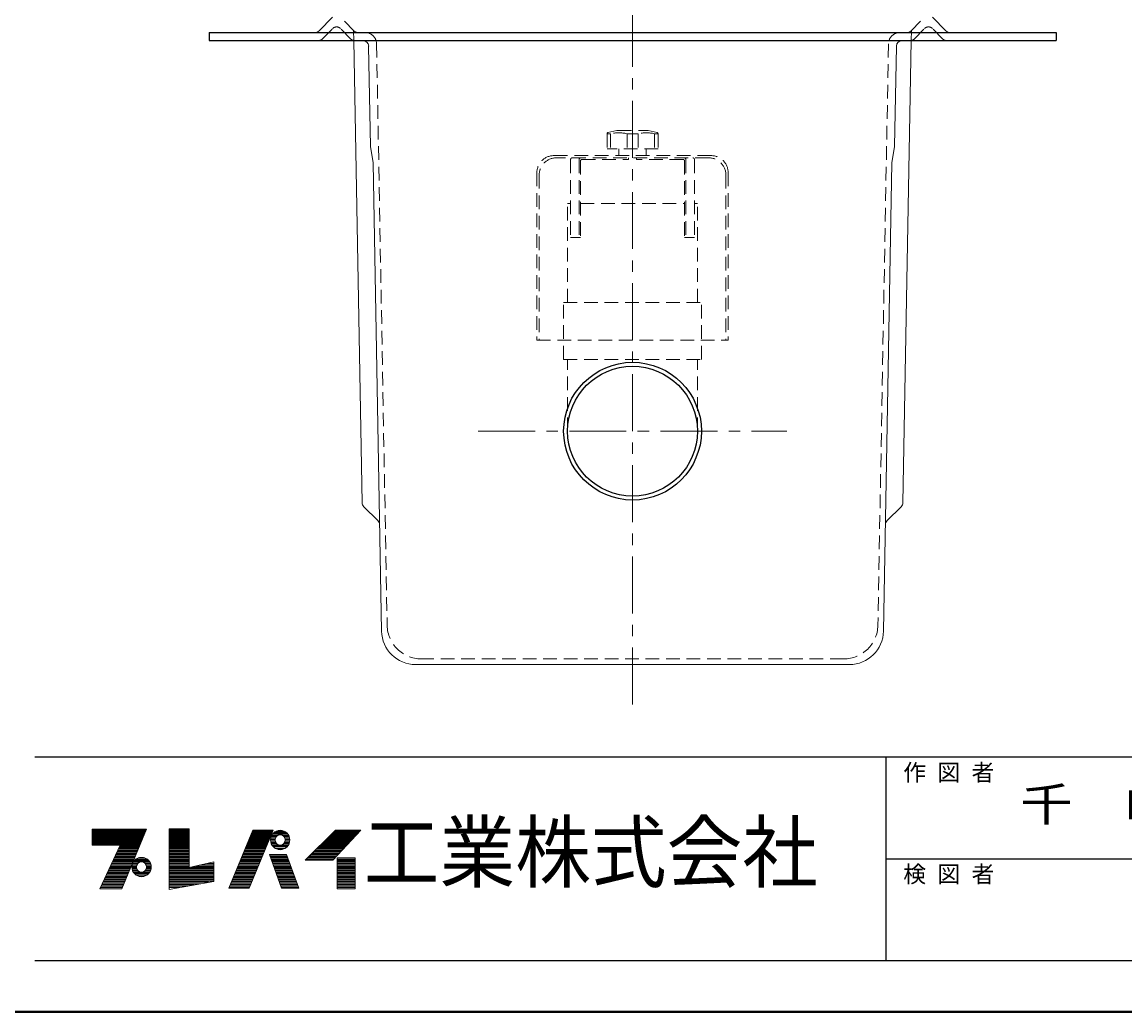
# Model space of a CAD drawing. Units: millimetres at full size, sheet at 1:10; details may follow other scales. Extents: x -2094 to 1956, y -1414 to 1396.
# Drawn here: x -80 to 889, y -1414 to -544 of the extents above; entities that cross this region are included whole.
import ezdxf
from ezdxf.enums import TextEntityAlignment as Align

# ---------------------------------------------------------------- set-up
doc = ezdxf.new("R2010")
doc.units = ezdxf.units.MM
doc.header["$LTSCALE"] = 10
doc.linetypes.add('CHAIN1', pattern=[8, 5, -1, 1, -1])
doc.linetypes.add('DASHED1', pattern=[1.8, 1.2, -0.6])
doc.layers.add('0-0_ﾚｲﾔ1', color=4, linetype='Continuous', lineweight=9)
doc.styles.add('ＭＳ ゴシック', font='')
doc.styles.get('ＭＳ ゴシック').set_extended_font_data('MS Gothic')

msp = doc.modelspace()

# ---------------------------------------------------------------- linework, layer by layer
at = {"layer": '0-0_ﾚｲﾔ1', "linetype": 'CHAIN1'}
for p, q in [((456.31, -1143.67), (456.31, -313.67)), ((320.81, -903.67), (591.81, -903.67))]:
    msp.add_line(p, q, dxfattribs=at)
at = {"layer": '0-0_ﾚｲﾔ1', "color": 7, "lineweight": 18}
for p, q in [((180.99, -552.16), (192.74, -540.17)), ((731.63, -552.16), (719.88, -540.17)), ((688.09, -565.57), (686.49, -653.67)), ((686.49, -653.67), (684.23, -668.09)), ((684.23, -668.09), (676.75, -1079.21)), ((646.76, -1108.67), (265.86, -1108.67)), ((-18.26, -1253.86), (29.15, -1253.86)), ((-18.26, -1254.28), (28.97, -1254.28)), ((-18.26, -1254.91), (28.71, -1254.91)), ((-18.26, -1255.54), (28.45, -1255.54)), ((-18.26, -1256.17), (28.19, -1256.17)), ((-18.26, -1257.01), (27.84, -1257.01)), ((27.58, -1257.64), (-18.26, -1257.64)), ((-18.26, -1258.27), (27.32, -1258.27)), ((-18.26, -1258.9), (27.06, -1258.9)), ((7.78, -1305.52), (29.41, -1253.23)), ((49.36, -1253.02), (49.36, -1306.15)), ((66.79, -1253.02), (49.36, -1253.02)), ((49.36, -1253.86), (66.79, -1253.86)), ((49.36, -1254.28), (66.79, -1254.28)), ((49.36, -1254.91), (66.79, -1254.91)), ((49.36, -1255.54), (66.79, -1255.54)), ((49.36, -1256.17), (66.79, -1256.17)), ((49.36, -1257.01), (66.79, -1257.01)), ((49.36, -1257.64), (66.79, -1257.64)), ((49.36, -1258.27), (66.79, -1258.27)), ((49.36, -1258.9), (66.79, -1258.9)), ((122.65, -1254.07), (101.65, -1305.1)), ((119.5, -1305.1), (140.71, -1254.07)), ((120.66, -1258.9), (138.7, -1258.9)), ((120.92, -1258.27), (138.96, -1258.27)), ((121.18, -1257.64), (139.22, -1257.64)), ((121.44, -1257.01), (139.49, -1257.01)), ((121.78, -1256.17), (139.83, -1256.17)), ((122.04, -1255.54), (140.08, -1255.54)), ((122.3, -1254.91), (140.36, -1254.91)), ((122.65, -1254.07), (140.71, -1254.07)), ((139.29, -1258.69), (144.72, -1258.69)), ((139.95, -1257.64), (153.64, -1257.64)), ((140.66, -1256.8), (152.94, -1256.8)), ((141.88, -1255.75), (151.72, -1255.75)), ((143.35, -1254.91), (150.24, -1254.91)), ((154.3, -1258.69), (148.88, -1258.69)), ((190.48, -1258.9), (213.08, -1258.9)), ((191.11, -1258.27), (213.67, -1258.27)), ((191.74, -1257.64), (214.25, -1257.64)), ((192.37, -1257.01), (214.84, -1257.01)), ((193, -1280.53), (217.57, -1254.07)), ((193.21, -1256.17), (215.62, -1256.17)), ((193.84, -1255.54), (216.2, -1255.54)), ((194.47, -1254.91), (216.79, -1254.91)), ((-18.26, -1259.53), (26.8, -1259.53)), ((-18.26, -1260.16), (26.54, -1260.16)), ((-18.26, -1260.58), (26.37, -1260.58)), ((-18.26, -1261.42), (26.02, -1261.42)), ((-18.26, -1262.05), (25.76, -1262.05)), ((-18.26, -1262.68), (25.5, -1262.68)), ((-18.26, -1263.31), (25.24, -1263.31)), ((-18.26, -1263.94), (24.98, -1263.94)), ((-18.26, -1264.57), (24.72, -1264.57)), ((-18.26, -1265.2), (24.46, -1265.2)), ((-18.26, -1265.83), (24.2, -1265.83)), ((-18.26, -1266.46), (23.93, -1266.46)), ((6.1, -1267.3), (-18.26, -1267.3)), ((-11.54, -1305.52), (6.1, -1267.3)), ((22.98, -1268.77), (5.42, -1268.77)), ((23.33, -1267.93), (5.81, -1267.93)), ((23.59, -1267.3), (6.1, -1267.3)), ((49.36, -1259.53), (66.79, -1259.53)), ((49.36, -1260.16), (66.79, -1260.16)), ((49.36, -1260.58), (66.79, -1260.58)), ((49.36, -1261.42), (66.79, -1261.42)), ((49.36, -1262.05), (66.79, -1262.05)), ((49.36, -1262.68), (66.79, -1262.68)), ((49.36, -1263.31), (66.79, -1263.31)), ((49.36, -1263.94), (66.79, -1263.94)), ((49.36, -1264.57), (66.79, -1264.57)), ((49.36, -1265.2), (66.79, -1265.2)), ((49.36, -1265.83), (66.79, -1265.83)), ((49.36, -1266.46), (66.79, -1266.46)), ((49.36, -1267.3), (66.79, -1267.3)), ((49.36, -1267.93), (66.79, -1267.93)), ((49.36, -1268.77), (66.79, -1268.77)), ((116.6, -1268.77), (134.6, -1268.77)), ((116.94, -1267.93), (134.95, -1267.93)), ((117.2, -1267.3), (135.21, -1267.3)), ((117.55, -1266.46), (135.56, -1266.46)), ((117.81, -1265.83), (135.82, -1265.83)), ((118.07, -1265.2), (136.08, -1265.2)), ((118.33, -1264.57), (136.34, -1264.57)), ((118.59, -1263.94), (136.61, -1263.94)), ((118.87, -1263.31), (136.87, -1263.31)), ((119.1, -1262.68), (137.13, -1262.68)), ((119.36, -1262.05), (137.39, -1262.05)), ((119.62, -1261.42), (137.65, -1261.42)), ((119.97, -1260.58), (138, -1260.58)), ((120.14, -1260.16), (138.18, -1260.16)), ((120.4, -1259.53), (138.44, -1259.53)), ((138.3, -1262.68), (142.3, -1262.68)), ((138.34, -1261.84), (142.38, -1261.84)), ((138.36, -1263.73), (142.42, -1263.73)), ((138.51, -1260.79), (142.71, -1260.79)), ((138.56, -1264.78), (142.82, -1264.78)), ((138.9, -1259.53), (143.58, -1259.53)), ((138.9, -1265.83), (143.58, -1265.83)), ((139.41, -1266.88), (145.18, -1266.88)), ((140.11, -1267.93), (153.48, -1267.93)), ((140.87, -1268.77), (152.73, -1268.77)), ((154.19, -1266.88), (148.41, -1266.88)), ((154.69, -1259.53), (150.01, -1259.53)), ((154.69, -1265.83), (150.01, -1265.83)), ((155.03, -1264.78), (150.78, -1264.78)), ((155.08, -1260.79), (150.88, -1260.79)), ((155.23, -1263.73), (151.17, -1263.73)), ((155.26, -1261.84), (151.22, -1261.84)), ((151.3, -1262.68), (155.3, -1262.68)), ((180.61, -1268.77), (203.92, -1268.77)), ((181.45, -1267.93), (204.7, -1267.93)), ((182.08, -1267.3), (205.28, -1267.3)), ((182.92, -1266.46), (206.06, -1266.46)), ((183.55, -1265.83), (206.65, -1265.83)), ((184.18, -1265.2), (207.23, -1265.2)), ((184.81, -1264.57), (207.82, -1264.57)), ((185.44, -1263.94), (208.4, -1263.94)), ((186.07, -1263.31), (208.99, -1263.31)), ((186.7, -1262.68), (209.57, -1262.68)), ((187.33, -1262.05), (210.22, -1262.05)), ((187.96, -1261.42), (210.74, -1261.42)), ((188.8, -1260.58), (211.52, -1260.58)), ((189.22, -1260.16), (211.91, -1260.16)), ((189.85, -1259.53), (212.5, -1259.53)), ((18.98, -1278.43), (0.96, -1278.43)), ((19.42, -1277.38), (1.45, -1277.38)), ((19.77, -1276.54), (1.83, -1276.54)), ((2.32, -1275.49), (20.2, -1275.49)), ((20.55, -1274.65), (2.71, -1274.65)), ((20.89, -1273.81), (3.16, -1273.81)), ((3.58, -1272.76), (21.33, -1272.76)), ((21.68, -1271.92), (3.97, -1271.92)), ((22.11, -1270.87), (4.45, -1270.87)), ((22.37, -1270.24), (4.74, -1270.24)), ((22.72, -1269.4), (5.13, -1269.4)), ((22.07, -1278.43), (27.92, -1278.43)), ((49.36, -1269.4), (66.79, -1269.4)), ((49.36, -1270.24), (66.79, -1270.24)), ((49.36, -1270.87), (66.79, -1270.87)), ((49.36, -1271.92), (66.79, -1271.92)), ((49.36, -1272.76), (66.79, -1272.76)), ((49.36, -1273.81), (66.79, -1273.81)), ((49.36, -1274.65), (66.79, -1274.65)), ((49.36, -1275.49), (66.79, -1275.49)), ((49.36, -1276.54), (66.79, -1276.54)), ((49.36, -1277.38), (66.79, -1277.38)), ((49.36, -1278.43), (66.79, -1278.43)), ((112.62, -1278.43), (130.58, -1278.43)), ((113.05, -1277.38), (131.02, -1277.38)), ((113.41, -1276.54), (131.37, -1276.54)), ((113.83, -1275.49), (131.8, -1275.49)), ((114.18, -1274.65), (132.15, -1274.65)), ((114.52, -1273.81), (132.5, -1273.81)), ((114.96, -1272.76), (132.94, -1272.76)), ((115.3, -1271.92), (133.29, -1271.92)), ((115.73, -1270.87), (133.72, -1270.87)), ((115.99, -1270.24), (133.99, -1270.24)), ((116.34, -1269.4), (134.34, -1269.4)), ((137.63, -1275.49), (152.33, -1275.49)), ((138, -1276.54), (152.72, -1276.54)), ((138.29, -1277.38), (153.03, -1277.38)), ((138.65, -1278.43), (153.42, -1278.43)), ((142.53, -1270.03), (151.07, -1270.03)), ((144.52, -1270.87), (149.07, -1270.87)), ((163.18, -1304.89), (152.26, -1275.28)), ((170.95, -1278.43), (194.95, -1278.43)), ((172, -1277.38), (195.92, -1277.38)), ((172.84, -1276.54), (196.7, -1276.54)), ((173.89, -1275.49), (197.68, -1275.49)), ((174.73, -1274.65), (198.46, -1274.65)), ((175.57, -1273.81), (199.24, -1273.81)), ((176.62, -1272.76), (200.21, -1272.76)), ((177.46, -1271.92), (200.99, -1271.92)), ((178.51, -1270.87), (201.97, -1270.87)), ((179.14, -1270.24), (202.55, -1270.24)), ((179.98, -1269.4), (203.33, -1269.4)), ((14.9, -1288.3), (-3.56, -1288.3)), ((15.25, -1287.46), (-3.21, -1287.46)), ((15.68, -1286.41), (-2.72, -1286.41)), ((-2.33, -1285.57), (16.03, -1285.57)), ((16.46, -1284.52), (-1.85, -1284.52)), ((16.99, -1283.26), (-1.27, -1283.26)), ((17.42, -1282.21), (-0.78, -1282.21)), ((17.77, -1281.37), (-0.4, -1281.37)), ((18.2, -1280.32), (0.09, -1280.32)), ((0.48, -1279.48), (18.55, -1279.48)), ((16.5, -1286.41), (20.5, -1286.41)), ((16.54, -1285.57), (20.58, -1285.57)), ((16.56, -1287.46), (20.62, -1287.46)), ((16.71, -1284.52), (20.91, -1284.52)), ((16.71, -1288.3), (20.91, -1288.3)), ((17.1, -1283.26), (21.78, -1283.26)), ((17.61, -1282.21), (23.38, -1282.21)), ((18.15, -1281.37), (31.84, -1281.37)), ((19.07, -1280.32), (30.93, -1280.32)), ((20.08, -1279.48), (29.92, -1279.48)), ((32.39, -1282.21), (26.61, -1282.21)), ((32.89, -1283.26), (28.21, -1283.26)), ((33.28, -1284.52), (29.08, -1284.52)), ((33.28, -1288.3), (29.08, -1288.3)), ((33.43, -1287.46), (29.37, -1287.46)), ((33.46, -1285.57), (29.42, -1285.57)), ((29.5, -1286.41), (33.5, -1286.41)), ((49.36, -1279.48), (66.79, -1279.48)), ((49.36, -1280.32), (66.79, -1280.32)), ((49.36, -1281.37), (66.79, -1281.37)), ((49.36, -1282.21), (66.79, -1282.21)), ((49.36, -1283.26), (66.79, -1283.26)), ((49.36, -1284.52), (66.79, -1284.52)), ((49.36, -1285.57), (66.79, -1285.57)), ((49.36, -1286.41), (66.79, -1286.41)), ((49.36, -1287.46), (88.42, -1287.46)), ((49.36, -1288.3), (88.42, -1288.3)), ((88.42, -1286.41), (68.67, -1286.41)), ((88.42, -1285.57), (72.43, -1285.57)), ((88.42, -1284.52), (77.13, -1284.52)), ((88.42, -1283.26), (82.77, -1283.26)), ((108.56, -1288.3), (126.48, -1288.3)), ((108.91, -1287.46), (126.83, -1287.46)), ((109.34, -1286.41), (127.27, -1286.41)), ((109.68, -1285.57), (127.61, -1285.57)), ((110.12, -1284.52), (128.05, -1284.52)), ((110.64, -1283.26), (128.58, -1283.26)), ((111.07, -1282.21), (129.01, -1282.21)), ((111.41, -1281.37), (129.36, -1281.37)), ((111.85, -1280.32), (129.8, -1280.32)), ((112.19, -1279.48), (130.15, -1279.48)), ((139.02, -1279.48), (153.81, -1279.48)), ((139.31, -1280.32), (154.12, -1280.32)), ((139.67, -1281.37), (154.5, -1281.37)), ((139.97, -1282.21), (154.81, -1282.21)), ((140.33, -1283.26), (155.2, -1283.26)), ((140.77, -1284.52), (155.67, -1284.52)), ((141.13, -1285.57), (156.05, -1285.57)), ((141.43, -1286.41), (156.36, -1286.41)), ((141.79, -1287.46), (156.75, -1287.46)), ((142.08, -1288.3), (157.06, -1288.3)), ((168.85, -1280.53), (193, -1280.53)), ((169.9, -1279.48), (193.97, -1279.48)), ((196.78, -1279.48), (212.74, -1279.48)), ((196.78, -1280.32), (212.74, -1280.32)), ((196.78, -1281.37), (212.74, -1281.37)), ((196.78, -1282.21), (212.74, -1282.21)), ((196.78, -1283.26), (212.74, -1283.26)), ((196.78, -1284.52), (212.74, -1284.52)), ((196.78, -1285.57), (212.74, -1285.57)), ((196.78, -1286.41), (212.74, -1286.41)), ((196.78, -1287.46), (212.74, -1287.46)), ((196.78, -1288.3), (212.74, -1288.3)), ((11.08, -1297.54), (-7.86, -1297.54)), ((11.43, -1296.7), (-7.47, -1296.7)), ((11.86, -1295.65), (-6.99, -1295.65)), ((12.29, -1294.6), (-6.5, -1294.6)), ((12.73, -1293.55), (-6.02, -1293.55)), ((13.16, -1292.5), (-5.53, -1292.5)), ((13.51, -1291.66), (-5.15, -1291.66)), ((13.95, -1290.61), (-4.66, -1290.61)), ((14.38, -1289.56), (-4.18, -1289.56)), ((17.1, -1289.56), (21.78, -1289.56)), ((17.61, -1290.61), (23.38, -1290.61)), ((18.31, -1291.66), (31.68, -1291.66)), ((19.07, -1292.5), (30.93, -1292.5)), ((20.39, -1293.55), (29.61, -1293.55)), ((22.72, -1294.6), (27.27, -1294.6)), ((32.39, -1290.61), (26.61, -1290.61)), ((32.89, -1289.56), (28.21, -1289.56)), ((49.36, -1289.56), (88.42, -1289.56)), ((49.36, -1290.61), (88.42, -1290.61)), ((49.36, -1291.66), (88.42, -1291.66)), ((49.36, -1292.5), (88.42, -1292.5)), ((49.36, -1293.55), (88.42, -1293.55)), ((49.36, -1294.6), (88.42, -1294.6)), ((49.36, -1295.65), (88.42, -1295.65)), ((49.36, -1296.7), (88.42, -1296.7)), ((49.36, -1297.54), (88.42, -1297.54)), ((104.76, -1297.54), (122.64, -1297.54)), ((105.1, -1296.7), (122.99, -1296.7)), ((105.54, -1295.65), (123.43, -1295.65)), ((105.97, -1294.6), (123.86, -1294.6)), ((106.4, -1293.55), (124.3, -1293.55)), ((106.83, -1292.5), (124.73, -1292.5)), ((107.18, -1291.66), (125.08, -1291.66)), ((107.61, -1290.61), (125.52, -1290.61)), ((108.04, -1289.56), (125.96, -1289.56)), ((142.52, -1289.56), (157.52, -1289.56)), ((142.88, -1290.61), (157.91, -1290.61)), ((143.23, -1291.66), (158.3, -1291.66)), ((143.54, -1292.5), (158.61, -1292.5)), ((143.91, -1293.55), (159, -1293.55)), ((144.27, -1294.6), (159.38, -1294.6)), ((144.64, -1295.65), (159.77, -1295.65)), ((145, -1296.7), (160.16, -1296.7)), ((145.29, -1297.54), (160.47, -1297.54)), ((196.78, -1289.56), (212.74, -1289.56)), ((196.78, -1290.61), (212.74, -1290.61)), ((196.78, -1291.66), (212.74, -1291.66)), ((196.78, -1292.5), (212.74, -1292.5)), ((196.78, -1293.55), (212.74, -1293.55)), ((196.78, -1294.6), (212.74, -1294.6)), ((196.78, -1295.65), (212.74, -1295.65)), ((196.78, -1296.7), (212.74, -1296.7)), ((196.78, -1297.54), (212.74, -1297.54)), ((-11.54, -1305.52), (7.78, -1305.52)), ((8.21, -1304.47), (-11.06, -1304.47)), ((8.73, -1303.21), (-10.48, -1303.21)), ((9.17, -1302.16), (-9.99, -1302.16)), ((9.6, -1301.11), (-9.51, -1301.11)), ((10.12, -1299.85), (-8.93, -1299.85)), ((10.56, -1298.8), (-8.44, -1298.8)), ((49.36, -1298.8), (88.42, -1298.8)), ((49.36, -1299.85), (83.82, -1299.85)), ((49.36, -1301.11), (76.93, -1301.11)), ((49.36, -1302.16), (71.19, -1302.16)), ((49.36, -1303.21), (65.44, -1303.21)), ((49.36, -1304.47), (58.55, -1304.47)), ((119.5, -1305.1), (101.65, -1305.1)), ((101.91, -1304.47), (119.76, -1304.47)), ((102.43, -1303.21), (120.28, -1303.21)), ((102.86, -1302.16), (120.72, -1302.16)), ((103.29, -1301.11), (121.16, -1301.11)), ((103.81, -1299.85), (121.68, -1299.85)), ((104.24, -1298.8), (122.12, -1298.8)), ((145.73, -1298.8), (160.93, -1298.8)), ((146.17, -1299.85), (161.32, -1299.85)), ((146.53, -1301.11), (161.78, -1301.11)), ((146.9, -1302.16), (162.17, -1302.16)), ((147.26, -1303.21), (162.56, -1303.21)), ((147.7, -1304.47), (163.02, -1304.47)), ((147.85, -1304.89), (163.18, -1304.89)), ((196.78, -1298.8), (212.74, -1298.8)), ((196.78, -1299.85), (212.74, -1299.85)), ((196.78, -1301.11), (212.74, -1301.11)), ((196.78, -1302.16), (212.74, -1302.16)), ((196.78, -1303.21), (212.74, -1303.21)), ((196.78, -1304.47), (212.74, -1304.47))]:
    msp.add_line(p, q, dxfattribs=at)
at = {"layer": '0-0_ﾚｲﾔ1', "linetype": 'DASHED1'}
for p, q in [((211.63, -552.16), (199.88, -540.17)), ((700.99, -552.16), (712.74, -540.17)), ((183.93, -559.16), (192.74, -550.17)), ((208.68, -559.16), (199.88, -550.17)), ((211.27, -551.8), (211.43, -560.67)), ((701.35, -551.8), (701.18, -560.67)), ((703.93, -559.16), (712.74, -550.17)), ((728.68, -559.16), (719.88, -550.17)), ((231.49, -563.48), (240.77, -1074.21)), ((681.13, -563.48), (671.84, -1074.21)), ((433.92, -642.47), (433.92, -655.67)), ((436.91, -642.47), (433.92, -642.47)), ((442.61, -639.76), (434.7, -641.49)), ((436.91, -642.47), (436.91, -655.67)), ((443.47, -639.67), (469.15, -639.67)), ((451.47, -642.47), (451.47, -655.67)), ((461.15, -642.47), (451.47, -642.47)), ((461.15, -642.47), (461.15, -655.67)), ((470, -639.76), (477.92, -641.49)), ((475.71, -642.47), (475.71, -655.67)), ((478.7, -655.67), (433.92, -655.67)), ((444.31, -655.67), (444.31, -661.67)), ((468.31, -655.67), (468.31, -661.67)), ((525.31, -661.67), (387.31, -661.67)), ((523.31, -663.67), (389.31, -663.67)), ((401.9, -665.17), (401.9, -733.67)), ((409.4, -665.17), (409.4, -733.67)), ((410.7, -666.17), (410.7, -733.67)), ((411.7, -665.17), (452.91, -665.17)), ((452.91, -663.67), (452.91, -665.17)), ((459.7, -663.67), (459.7, -665.17)), ((500.92, -665.17), (459.7, -665.17)), ((501.92, -666.17), (501.92, -733.67)), ((503.22, -665.17), (503.22, -733.67)), ((510.72, -665.17), (510.72, -733.67)), ((372.31, -676.67), (372.31, -823.67)), ((540.31, -676.67), (540.31, -823.67)), ((374.31, -678.67), (374.31, -823.67)), ((538.31, -678.67), (538.31, -823.67)), ((399.31, -703.67), (401.9, -703.67)), ((399.31, -790.67), (399.31, -703.67)), ((410.7, -703.67), (501.92, -703.67)), ((510.72, -703.67), (513.31, -703.67)), ((513.31, -790.67), (513.31, -703.67)), ((401.9, -733.67), (410.7, -733.67)), ((510.72, -733.67), (501.92, -733.67)), ((395.81, -790.67), (516.81, -790.67)), ((395.81, -840.67), (395.81, -790.67)), ((516.81, -840.67), (516.81, -790.67)), ((372.31, -823.67), (540.31, -823.67)), ((395.81, -840.67), (516.81, -840.67)), ((399.31, -903.67), (399.31, -840.67)), ((513.31, -903.67), (513.31, -840.67)), ((641.85, -1103.67), (270.77, -1103.67))]:
    msp.add_line(p, q, dxfattribs=at)
at = {"layer": '0-0_ﾚｲﾔ1', "color": 5, "lineweight": 25}
for p, q in [((84.31, -553.67), (84.31, -560.67)), ((84.31, -553.67), (828.31, -553.67)), ((84.31, -560.67), (828.31, -560.67)), ((828.31, -553.67), (828.31, -560.67))]:
    msp.add_line(p, q, dxfattribs=at)
at = {"layer": '0-0_ﾚｲﾔ1'}
for p, q in [((218.81, -966.62), (211.43, -560.67)), ((701.18, -560.67), (693.8, -966.62)), ((232.67, -982.23), (220.31, -970.1)), ((679.95, -982.23), (692.31, -970.1))]:
    msp.add_line(p, q, dxfattribs=at)
at = {"layer": '0-0_ﾚｲﾔ1', "color": 6, "lineweight": 25}
for p, q in [((1911.31, -1190.09), (-68.69, -1190.09)), ((679.17, -1368.67), (679.17, -1190.09)), ((1911.31, -1279.38), (679.17, -1279.38)), ((1911.31, -1368.67), (-68.69, -1368.67))]:
    msp.add_line(p, q, dxfattribs=at)
at = {"layer": '0-0_ﾚｲﾔ1', "color": 1, "lineweight": 40}
msp.add_line((1956.31, -1413.67), (-2093.69, -1413.67), dxfattribs=at)
at = {"layer": '0-0_ﾚｲﾔ1', "color": 7, "lineweight": 18}
for points in [[(224.52, -565.57), (226.13, -653.67), (228.39, -668.09), (235.86, -1079.21)], [(-18.26, -1267.3), (-18.26, -1253.23), (29.41, -1253.23)], [(49.36, -1306.15), (88.42, -1299.01), (88.42, -1282), (66.79, -1286.83), (66.79, -1253.02)], [(168.85, -1280.53), (195.31, -1254.07), (217.57, -1254.07)], [(147.85, -1304.89), (137.56, -1275.28), (152.26, -1275.28)]]:
    msp.add_lwpolyline(points, dxfattribs=at)
at = {"layer": '0-0_ﾚｲﾔ1', "linetype": 'DASHED1'}
msp.add_lwpolyline([(475.71, -642.47), (478.7, -642.47), (478.7, -655.67)], dxfattribs=at)
at = {"layer": '0-0_ﾚｲﾔ1', "color": 7, "lineweight": 18}
msp.add_lwpolyline([(196.78, -1278.43), (196.78, -1305.52), (212.74, -1305.52), (212.74, -1278.43)], close=True, dxfattribs=at)
at = {"layer": '0-0_ﾚｲﾔ1', "color": 5, "lineweight": 25}
for radius in [60.5, 57]:
    msp.add_circle((456.31, -903.67), radius, dxfattribs=at)
at = {"layer": '0-0_ﾚｲﾔ1', "color": 7, "lineweight": 18}
for centre, radius in [((146.8, -1262.68), 8.5), ((146.8, -1262.68), 4.5), ((25, -1286.41), 8.5), ((25, -1286.41), 4.5)]:
    msp.add_circle(centre, radius, dxfattribs=at)
for centre, radius, start, end in [((177.42, -548.67), 5, 270, 315.6053), ((735.2, -548.67), 5, 224.3947, 270), ((219.53, -565.67), 5, 1.04163, 90), ((693.09, -565.67), 5, 90, 178.95837), ((265.86, -1078.67), 30, 181.04163, 270), ((646.76, -1078.67), 30, 270, 358.95837)]:
    msp.add_arc(centre, radius, start, end, dxfattribs=at)
at = {"layer": '0-0_ﾚｲﾔ1', "linetype": 'DASHED1'}
for centre, radius, start, end in [((196.31, -553.67), 5, 44.3947, 135.6053), ((215.2, -548.67), 5, 224.3947, 270), ((697.42, -548.67), 5, 270, 315.6053), ((716.31, -553.67), 5, 44.3947, 135.6053), ((180.36, -555.67), 5, 270, 315.6053), ((212.26, -555.67), 5, 224.3947, 270), ((221.49, -563.67), 10, 1.04163, 90), ((691.13, -563.67), 10, 90, 178.95837), ((700.36, -555.67), 5, 270, 315.6053), ((732.26, -555.67), 5, 224.3947, 270), ((434.92, -642.47), 1, 102.36697, 180), ((444.19, -675.02), 33.35, 77.38992, 102.61008), ((443.47, -643.67), 4, 90, 102.36697), ((468.43, -675.02), 33.35, 77.38992, 102.61008), ((469.15, -643.67), 4, 77.63303, 90), ((477.7, -642.47), 1, 0, 77.63303), ((387.31, -676.67), 15, 90, 180), ((389.31, -678.67), 15, 90, 180), ((403.4, -665.17), 1.5, 90, 180), ((410.9, -665.17), 1.5, 90, 180), ((411.7, -666.17), 1, 90, 180), ((500.92, -666.17), 1, 0, 90), ((501.72, -665.17), 1.5, 0, 90), ((509.22, -665.17), 1.5, 0, 90), ((523.31, -678.67), 15, 0, 90), ((525.31, -676.67), 15, 0, 90), ((270.77, -1073.67), 30, 181.04163, 270), ((641.85, -1073.67), 30, 270, 358.95837)]:
    msp.add_arc(centre, radius, start, end, dxfattribs=at)
at = {"layer": '0-0_ﾚｲﾔ1'}
for centre, start, end in [((223.81, -966.53), 181.04163, 225.52081), ((688.8, -966.53), 314.47919, 358.95837), ((229.16, -985.8), 1.04163, 45.52081), ((683.45, -985.8), 134.47919, 178.95837)]:
    msp.add_arc(centre, 5, start, end, dxfattribs=at)

# ---------------------------------------------------------------- texts
at = {"layer": '0-0_ﾚｲﾔ1', "color": 7, "style": 'ＭＳ ゴシック'}
for s, p in [('作 図 者', (694.17, -1215.09)), ('検 図 者', (694.17, -1304.38))]:
    msp.add_text(s, height=14.66, dxfattribs=at).set_placement(p, align=Align.BOTTOM_LEFT)
for s, height, width, p in [('千\u3000崎', 29.33, 1.15, (797.02, -1254.74)), ('工業株式会社', 51.32, 0.95, (220.24, -1314.38))]:
    msp.add_text(s, height=height, dxfattribs=dict(at, width=width)).set_placement(p, align=Align.BOTTOM_LEFT)

doc.saveas('drawing.dxf')
